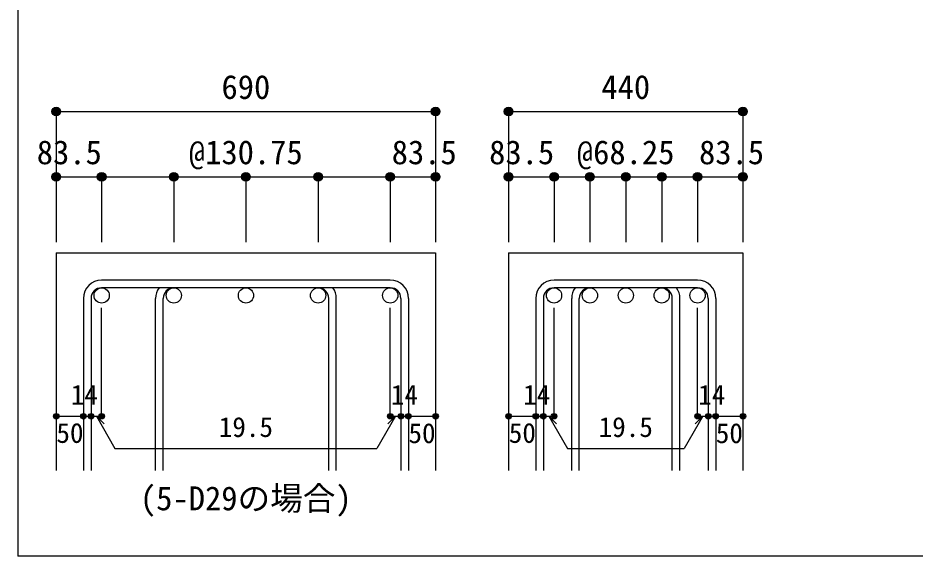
# Model space of a CAD drawing. Units: millimetres at full size, sheet at 1:20. Extents: x -3982 to 3969, y -2797 to 2801.
# Drawn here: x -3982 to -2332, y -2797 to -1808 of the extents above; entities that cross this region are included whole.
import ezdxf
from ezdxf.enums import TextEntityAlignment as Align

# ---------------------------------------------------------------- set-up
doc = ezdxf.new("R2010")
doc.units = ezdxf.units.MM
doc.header["$LTSCALE"] = 20
doc.header["$PDMODE"] = 32
doc.header["$PDSIZE"] = 10
for name, color, linetype in [('6-1_躯体線', 2, 'Continuous'), ('6-5_梁主筋', 7, 'Continuous'), ('6-6_S.T.P.', 7, 'Continuous'), ('6-7_文字', 7, 'Continuous'), ('6-D_寸法', 4, 'Continuous'), ('F-0_枠', 6, 'Continuous')]:
    doc.layers.add(name, color=color, linetype=linetype)
doc.styles.add('ＭＳ ゴシック', font='')
doc.styles.get('ＭＳ ゴシック').set_extended_font_data('MS Gothic')

msp = doc.modelspace()

# ---------------------------------------------------------------- linework, layer by layer
at = {"layer": '6-1_躯体線'}
for p, q in [((-3911.43, -2239.67), (-3911.43, -2639.67)), ((-3911.43, -2239.67), (-3213.65, -2239.67)), ((-3213.65, -2239.67), (-3213.65, -2639.67)), ((-3079.37, -2239.67), (-3079.37, -2639.67)), ((-3079.37, -2239.67), (-2648.37, -2239.67)), ((-2648.37, -2239.67), (-2648.37, -2639.67))]:
    msp.add_line(p, q, dxfattribs=at)
at = {"layer": '6-5_梁主筋', "color": 3}
for centre in [(-3827.93, -2317.67), (-3695.23, -2317.67), (-3562.54, -2317.67), (-3429.84, -2317.67), (-3297.15, -2317.67), (-2995.87, -2317.67), (-2929.87, -2317.67), (-2863.87, -2317.67), (-2797.87, -2317.67), (-2731.87, -2317.67)]:
    msp.add_circle(centre, 14, dxfattribs=at)
at = {"layer": '6-6_S.T.P.'}
for p, q in [((-3297.15, -2289.67), (-3827.93, -2289.67)), ((-2731.87, -2289.67), (-2995.87, -2289.67)), ((-3297.15, -2303.67), (-3827.93, -2303.67)), ((-2731.87, -2303.67), (-2995.87, -2303.67)), ((-3861.43, -2323.17), (-3861.43, -2639.67)), ((-3847.43, -2323.17), (-3847.43, -2639.67)), ((-3728.73, -2639.67), (-3728.73, -2323.17)), ((-3714.73, -2639.67), (-3714.73, -2323.17)), ((-3410.34, -2639.67), (-3410.34, -2323.17)), ((-3396.34, -2639.67), (-3396.34, -2323.17)), ((-3277.65, -2323.17), (-3277.65, -2639.67)), ((-3263.65, -2323.17), (-3263.65, -2639.67)), ((-3029.37, -2323.17), (-3029.37, -2639.67)), ((-3015.37, -2323.17), (-3015.37, -2639.67)), ((-2963.37, -2639.67), (-2963.37, -2323.17)), ((-2949.37, -2639.67), (-2949.37, -2323.17)), ((-2778.37, -2639.67), (-2778.37, -2323.17)), ((-2764.37, -2639.67), (-2764.37, -2323.17)), ((-2712.37, -2323.17), (-2712.37, -2639.67)), ((-2698.37, -2323.17), (-2698.37, -2639.67))]:
    msp.add_line(p, q, dxfattribs=at)
for centre, radius, start, end in [((-3827.93, -2323.17), 33.5, 90, 180), ((-3297.15, -2323.17), 33.5, 0, 90), ((-2995.87, -2323.17), 33.5, 90, 180), ((-2731.87, -2323.17), 33.5, 0, 90), ((-3827.93, -2323.17), 19.5, 90, 180), ((-3695.23, -2323.17), 33.5, 144.40235, 180), ((-3695.23, -2323.17), 19.5, 90, 180), ((-3429.84, -2323.17), 19.5, 0, 90), ((-3429.84, -2323.17), 33.5, 0, 35.59765), ((-3297.15, -2323.17), 19.5, 0, 90), ((-2995.87, -2323.17), 19.5, 90, 180), ((-2929.87, -2323.17), 33.5, 144.40235, 180), ((-2929.87, -2323.17), 19.5, 90, 180), ((-2797.87, -2323.17), 19.5, 0, 90), ((-2797.87, -2323.17), 33.5, 0, 35.59765), ((-2731.87, -2323.17), 19.5, 0, 90)]:
    msp.add_arc(centre, radius, start, end, dxfattribs=at)
at = {"layer": '6-D_寸法'}
for p, q in [((-3911.43, -1979.67), (-3911.43, -2099.67)), ((-3911.43, -1979.67), (-3213.65, -1979.67)), ((-3213.65, -1979.67), (-3213.65, -2099.67)), ((-3079.37, -1979.67), (-3079.37, -2099.67)), ((-3079.37, -1979.67), (-2648.37, -1979.67)), ((-2648.37, -1979.67), (-2648.37, -2099.67)), ((-3911.43, -2099.67), (-3827.93, -2099.67)), ((-3911.43, -2099.67), (-3911.43, -2219.67)), ((-3827.93, -2099.67), (-3827.93, -2219.67)), ((-3827.93, -2099.67), (-3562.54, -2099.67)), ((-3695.23, -2099.67), (-3695.23, -2219.67)), ((-3562.54, -2099.67), (-3562.54, -2219.67)), ((-3562.54, -2099.67), (-3297.15, -2099.67)), ((-3429.84, -2099.67), (-3429.84, -2219.67)), ((-3297.15, -2099.67), (-3297.15, -2219.67)), ((-3297.15, -2099.67), (-3213.65, -2099.67)), ((-3213.65, -2099.67), (-3213.65, -2219.67)), ((-3079.37, -2099.67), (-2995.87, -2099.67)), ((-3079.37, -2099.67), (-3079.37, -2219.67)), ((-2995.87, -2099.67), (-2995.87, -2219.67)), ((-2995.87, -2099.67), (-2863.87, -2099.67)), ((-2929.87, -2099.67), (-2929.87, -2219.67)), ((-2863.87, -2099.67), (-2731.87, -2099.67)), ((-2863.87, -2099.67), (-2863.87, -2219.67)), ((-2797.87, -2099.67), (-2797.87, -2219.67)), ((-2731.87, -2099.67), (-2731.87, -2219.67)), ((-2731.87, -2099.67), (-2648.37, -2099.67)), ((-2648.37, -2099.67), (-2648.37, -2219.67)), ((-3827.93, -2539.67), (-3827.93, -2340.34)), ((-3297.15, -2539.67), (-3297.15, -2340.34)), ((-2995.87, -2539.67), (-2995.87, -2340.34)), ((-2731.87, -2539.67), (-2731.87, -2340.34)), ((-3911.43, -2539.67), (-3861.43, -2539.67)), ((-3861.43, -2539.67), (-3827.93, -2539.67)), ((-3837.68, -2539.67), (-3823.53, -2553.81)), ((-3837.68, -2539.67), (-3803.45, -2598.95)), ((-3287.4, -2539.67), (-3321.62, -2598.95)), ((-3287.4, -2539.67), (-3301.54, -2553.81)), ((-3297.15, -2539.67), (-3213.65, -2539.67)), ((-3277.65, -2539.67), (-3263.65, -2539.67)), ((-3079.37, -2539.67), (-3029.37, -2539.67)), ((-3029.37, -2539.67), (-2995.87, -2539.67)), ((-3005.62, -2539.67), (-2991.48, -2553.81)), ((-3005.62, -2539.67), (-2971.39, -2598.95)), ((-2722.12, -2539.67), (-2756.34, -2598.95)), ((-2722.12, -2539.67), (-2736.26, -2553.81)), ((-2731.87, -2539.67), (-2648.37, -2539.67)), ((-2712.37, -2539.67), (-2698.37, -2539.67)), ((-3803.45, -2598.95), (-3321.62, -2598.95)), ((-2971.39, -2598.95), (-2756.34, -2598.95))]:
    msp.add_line(p, q, dxfattribs=at)
for points in [[(-3213.65, -1979.67), (-3213.65, -2099.67), (-3213.65, -2219.67)], [(-2648.37, -1979.67), (-2648.37, -2099.67), (-2648.37, -2219.67)]]:
    msp.add_lwpolyline(points, dxfattribs=at)
for centre, radius in [((-3911.43, -1979.67), 8), ((-3911.43, -1979.67), 7.2), ((-3911.43, -1979.67), 6.4), ((-3911.43, -1979.67), 5.6), ((-3911.43, -1979.67), 4.8), ((-3911.43, -1979.67), 4), ((-3911.43, -1979.67), 3.2), ((-3911.43, -1979.67), 2.4), ((-3911.43, -1979.67), 1.6), ((-3911.43, -1979.67), 0.8), ((-3213.65, -1979.67), 8), ((-3213.65, -1979.67), 7.2), ((-3213.65, -1979.67), 6.4), ((-3213.65, -1979.67), 5.6), ((-3213.65, -1979.67), 4.8), ((-3213.65, -1979.67), 4), ((-3213.65, -1979.67), 3.2), ((-3213.65, -1979.67), 2.4), ((-3213.65, -1979.67), 1.6), ((-3213.65, -1979.67), 0.8), ((-3079.37, -1979.67), 8), ((-3079.37, -1979.67), 7.2), ((-3079.37, -1979.67), 6.4), ((-3079.37, -1979.67), 5.6), ((-3079.37, -1979.67), 4.8), ((-3079.37, -1979.67), 4), ((-3079.37, -1979.67), 3.2), ((-3079.37, -1979.67), 2.4), ((-3079.37, -1979.67), 1.6), ((-3079.37, -1979.67), 0.8), ((-2648.37, -1979.67), 8), ((-2648.37, -1979.67), 7.2), ((-2648.37, -1979.67), 6.4), ((-2648.37, -1979.67), 5.6), ((-2648.37, -1979.67), 4.8), ((-2648.37, -1979.67), 4), ((-2648.37, -1979.67), 3.2), ((-2648.37, -1979.67), 2.4), ((-2648.37, -1979.67), 1.6), ((-2648.37, -1979.67), 0.8), ((-3911.43, -2099.67), 8), ((-3911.43, -2099.67), 7.2), ((-3911.43, -2099.67), 6.4), ((-3911.43, -2099.67), 5.6), ((-3911.43, -2099.67), 4.8), ((-3827.93, -2099.67), 8), ((-3827.93, -2099.67), 7.2), ((-3827.93, -2099.67), 6.4), ((-3827.93, -2099.67), 5.6), ((-3827.93, -2099.67), 4.8), ((-3695.23, -2099.67), 8), ((-3695.23, -2099.67), 7.2), ((-3695.23, -2099.67), 6.4), ((-3695.23, -2099.67), 5.6), ((-3695.23, -2099.67), 4.8), ((-3562.54, -2099.67), 8), ((-3562.54, -2099.67), 7.2), ((-3562.54, -2099.67), 6.4), ((-3562.54, -2099.67), 5.6), ((-3562.54, -2099.67), 4.8), ((-3429.84, -2099.67), 8), ((-3429.84, -2099.67), 7.2), ((-3429.84, -2099.67), 6.4), ((-3429.84, -2099.67), 5.6), ((-3429.84, -2099.67), 4.8), ((-3297.15, -2099.67), 8), ((-3297.15, -2099.67), 7.2), ((-3297.15, -2099.67), 6.4), ((-3297.15, -2099.67), 5.6), ((-3297.15, -2099.67), 4.8), ((-3213.65, -2099.67), 8), ((-3213.65, -2099.67), 7.2), ((-3213.65, -2099.67), 6.4), ((-3213.65, -2099.67), 5.6), ((-3213.65, -2099.67), 4.8), ((-3079.37, -2099.67), 8), ((-3079.37, -2099.67), 7.2), ((-3079.37, -2099.67), 6.4), ((-3079.37, -2099.67), 5.6), ((-3079.37, -2099.67), 4.8), ((-2995.87, -2099.67), 8), ((-2995.87, -2099.67), 7.2), ((-2995.87, -2099.67), 6.4), ((-2995.87, -2099.67), 5.6), ((-2995.87, -2099.67), 4.8), ((-2929.87, -2099.67), 8), ((-2929.87, -2099.67), 7.2), ((-2929.87, -2099.67), 6.4), ((-2929.87, -2099.67), 5.6), ((-2929.87, -2099.67), 4.8), ((-2863.87, -2099.67), 8), ((-2863.87, -2099.67), 7.2), ((-2863.87, -2099.67), 6.4), ((-2863.87, -2099.67), 5.6), ((-2863.87, -2099.67), 4.8), ((-2797.87, -2099.67), 8), ((-2797.87, -2099.67), 7.2), ((-2797.87, -2099.67), 6.4), ((-2797.87, -2099.67), 5.6), ((-2797.87, -2099.67), 4.8), ((-2731.87, -2099.67), 8), ((-2731.87, -2099.67), 7.2), ((-2731.87, -2099.67), 6.4), ((-2731.87, -2099.67), 5.6), ((-2731.87, -2099.67), 4.8), ((-2648.37, -2099.67), 8), ((-2648.37, -2099.67), 7.2), ((-2648.37, -2099.67), 6.4), ((-2648.37, -2099.67), 5.6), ((-2648.37, -2099.67), 4.8), ((-3911.43, -2099.67), 4), ((-3911.43, -2099.67), 3.2), ((-3911.43, -2099.67), 2.4), ((-3911.43, -2099.67), 1.6), ((-3911.43, -2099.67), 0.8), ((-3827.93, -2099.67), 4), ((-3827.93, -2099.67), 3.2), ((-3827.93, -2099.67), 2.4), ((-3827.93, -2099.67), 1.6), ((-3827.93, -2099.67), 0.8), ((-3695.23, -2099.67), 4), ((-3695.23, -2099.67), 3.2), ((-3695.23, -2099.67), 2.4), ((-3695.23, -2099.67), 1.6), ((-3695.23, -2099.67), 0.8), ((-3562.54, -2099.67), 4), ((-3562.54, -2099.67), 3.2), ((-3562.54, -2099.67), 2.4), ((-3562.54, -2099.67), 1.6), ((-3562.54, -2099.67), 0.8), ((-3429.84, -2099.67), 4), ((-3429.84, -2099.67), 3.2), ((-3429.84, -2099.67), 2.4), ((-3429.84, -2099.67), 1.6), ((-3429.84, -2099.67), 0.8), ((-3297.15, -2099.67), 4), ((-3297.15, -2099.67), 3.2), ((-3297.15, -2099.67), 2.4), ((-3297.15, -2099.67), 1.6), ((-3297.15, -2099.67), 0.8), ((-3213.65, -2099.67), 4), ((-3213.65, -2099.67), 3.2), ((-3213.65, -2099.67), 2.4), ((-3213.65, -2099.67), 1.6), ((-3213.65, -2099.67), 0.8), ((-3079.37, -2099.67), 4), ((-3079.37, -2099.67), 3.2), ((-3079.37, -2099.67), 2.4), ((-3079.37, -2099.67), 1.6), ((-3079.37, -2099.67), 0.8), ((-2995.87, -2099.67), 4), ((-2995.87, -2099.67), 3.2), ((-2995.87, -2099.67), 2.4), ((-2995.87, -2099.67), 1.6), ((-2995.87, -2099.67), 0.8), ((-2929.87, -2099.67), 4), ((-2929.87, -2099.67), 3.2), ((-2929.87, -2099.67), 2.4), ((-2929.87, -2099.67), 1.6), ((-2929.87, -2099.67), 0.8), ((-2863.87, -2099.67), 4), ((-2863.87, -2099.67), 3.2), ((-2863.87, -2099.67), 2.4), ((-2863.87, -2099.67), 1.6), ((-2863.87, -2099.67), 0.8), ((-2797.87, -2099.67), 4), ((-2797.87, -2099.67), 3.2), ((-2797.87, -2099.67), 2.4), ((-2797.87, -2099.67), 1.6), ((-2797.87, -2099.67), 0.8), ((-2731.87, -2099.67), 4), ((-2731.87, -2099.67), 3.2), ((-2731.87, -2099.67), 2.4), ((-2731.87, -2099.67), 1.6), ((-2731.87, -2099.67), 0.8), ((-2648.37, -2099.67), 4), ((-2648.37, -2099.67), 3.2), ((-2648.37, -2099.67), 2.4), ((-2648.37, -2099.67), 1.6), ((-2648.37, -2099.67), 0.8), ((-3911.43, -2539.67), 4), ((-3911.43, -2539.67), 3.6), ((-3911.43, -2539.67), 3.2), ((-3911.43, -2539.67), 2.8), ((-3911.43, -2539.67), 2.4), ((-3911.43, -2539.67), 2), ((-3911.43, -2539.67), 1.6), ((-3911.43, -2539.67), 1.2), ((-3911.43, -2539.67), 0.8), ((-3911.43, -2539.67), 0.4), ((-3861.43, -2539.67), 4), ((-3861.43, -2539.67), 3.6), ((-3861.43, -2539.67), 3.2), ((-3861.43, -2539.67), 2.8), ((-3861.43, -2539.67), 2.4), ((-3861.43, -2539.67), 2), ((-3861.43, -2539.67), 1.6), ((-3861.43, -2539.67), 1.2), ((-3861.43, -2539.67), 0.8), ((-3861.43, -2539.67), 0.4), ((-3847.43, -2539.67), 4), ((-3847.43, -2539.67), 3.6), ((-3847.43, -2539.67), 3.2), ((-3847.43, -2539.67), 2.8), ((-3847.43, -2539.67), 2.4), ((-3847.43, -2539.67), 2), ((-3847.43, -2539.67), 1.6), ((-3847.43, -2539.67), 1.2), ((-3847.43, -2539.67), 0.8), ((-3847.43, -2539.67), 0.4), ((-3827.93, -2539.67), 4), ((-3827.93, -2539.67), 3.6), ((-3827.93, -2539.67), 3.2), ((-3827.93, -2539.67), 2.8), ((-3827.93, -2539.67), 2.4), ((-3827.93, -2539.67), 2), ((-3827.93, -2539.67), 1.6), ((-3827.93, -2539.67), 1.2), ((-3827.93, -2539.67), 0.8), ((-3827.93, -2539.67), 0.4), ((-3297.15, -2539.67), 4), ((-3297.15, -2539.67), 3.6), ((-3297.15, -2539.67), 3.2), ((-3297.15, -2539.67), 2.8), ((-3297.15, -2539.67), 2.4), ((-3297.15, -2539.67), 2), ((-3297.15, -2539.67), 1.6), ((-3297.15, -2539.67), 1.2), ((-3297.15, -2539.67), 0.8), ((-3297.15, -2539.67), 0.4), ((-3277.65, -2539.67), 4), ((-3277.65, -2539.67), 3.6), ((-3277.65, -2539.67), 3.2), ((-3277.65, -2539.67), 2.8), ((-3277.65, -2539.67), 2.4), ((-3277.65, -2539.67), 2), ((-3277.65, -2539.67), 1.6), ((-3277.65, -2539.67), 1.2), ((-3277.65, -2539.67), 0.8), ((-3277.65, -2539.67), 0.4), ((-3263.65, -2539.67), 4), ((-3263.65, -2539.67), 3.6), ((-3263.65, -2539.67), 3.2), ((-3263.65, -2539.67), 2.8), ((-3263.65, -2539.67), 2.4), ((-3263.65, -2539.67), 2), ((-3263.65, -2539.67), 1.6), ((-3263.65, -2539.67), 1.2), ((-3263.65, -2539.67), 0.8), ((-3263.65, -2539.67), 0.4), ((-3213.65, -2539.67), 4), ((-3213.65, -2539.67), 3.6), ((-3213.65, -2539.67), 3.2), ((-3213.65, -2539.67), 2.8), ((-3213.65, -2539.67), 2.4), ((-3213.65, -2539.67), 2), ((-3213.65, -2539.67), 1.6), ((-3213.65, -2539.67), 1.2), ((-3213.65, -2539.67), 0.8), ((-3213.65, -2539.67), 0.4), ((-3079.37, -2539.67), 4), ((-3079.37, -2539.67), 3.6), ((-3079.37, -2539.67), 3.2), ((-3079.37, -2539.67), 2.8), ((-3079.37, -2539.67), 2.4), ((-3079.37, -2539.67), 2), ((-3079.37, -2539.67), 1.6), ((-3079.37, -2539.67), 1.2), ((-3079.37, -2539.67), 0.8), ((-3079.37, -2539.67), 0.4), ((-3029.37, -2539.67), 4), ((-3029.37, -2539.67), 3.6), ((-3029.37, -2539.67), 3.2), ((-3029.37, -2539.67), 2.8), ((-3029.37, -2539.67), 2.4), ((-3029.37, -2539.67), 2), ((-3029.37, -2539.67), 1.6), ((-3029.37, -2539.67), 1.2), ((-3029.37, -2539.67), 0.8), ((-3029.37, -2539.67), 0.4), ((-3015.37, -2539.67), 4), ((-3015.37, -2539.67), 3.6), ((-3015.37, -2539.67), 3.2), ((-3015.37, -2539.67), 2.8), ((-3015.37, -2539.67), 2.4), ((-3015.37, -2539.67), 2), ((-3015.37, -2539.67), 1.6), ((-3015.37, -2539.67), 1.2), ((-3015.37, -2539.67), 0.8), ((-3015.37, -2539.67), 0.4), ((-2995.87, -2539.67), 4), ((-2995.87, -2539.67), 3.6), ((-2995.87, -2539.67), 3.2), ((-2995.87, -2539.67), 2.8), ((-2995.87, -2539.67), 2.4), ((-2995.87, -2539.67), 2), ((-2995.87, -2539.67), 1.6), ((-2995.87, -2539.67), 1.2), ((-2995.87, -2539.67), 0.8), ((-2995.87, -2539.67), 0.4), ((-2731.87, -2539.67), 4), ((-2731.87, -2539.67), 3.6), ((-2731.87, -2539.67), 3.2), ((-2731.87, -2539.67), 2.8), ((-2731.87, -2539.67), 2.4), ((-2731.87, -2539.67), 2), ((-2731.87, -2539.67), 1.6), ((-2731.87, -2539.67), 1.2), ((-2731.87, -2539.67), 0.8), ((-2731.87, -2539.67), 0.4), ((-2712.37, -2539.67), 4), ((-2712.37, -2539.67), 3.6), ((-2712.37, -2539.67), 3.2), ((-2712.37, -2539.67), 2.8), ((-2712.37, -2539.67), 2.4), ((-2712.37, -2539.67), 2), ((-2712.37, -2539.67), 1.6), ((-2712.37, -2539.67), 1.2), ((-2712.37, -2539.67), 0.8), ((-2712.37, -2539.67), 0.4), ((-2698.37, -2539.67), 4), ((-2698.37, -2539.67), 3.6), ((-2698.37, -2539.67), 3.2), ((-2698.37, -2539.67), 2.8), ((-2698.37, -2539.67), 2.4), ((-2698.37, -2539.67), 2), ((-2698.37, -2539.67), 1.6), ((-2698.37, -2539.67), 1.2), ((-2698.37, -2539.67), 0.8), ((-2698.37, -2539.67), 0.4), ((-2648.37, -2539.67), 4), ((-2648.37, -2539.67), 3.6), ((-2648.37, -2539.67), 3.2), ((-2648.37, -2539.67), 2.8), ((-2648.37, -2539.67), 2.4), ((-2648.37, -2539.67), 2), ((-2648.37, -2539.67), 1.6), ((-2648.37, -2539.67), 1.2), ((-2648.37, -2539.67), 0.8), ((-2648.37, -2539.67), 0.4)]:
    msp.add_circle(centre, radius, dxfattribs=at)
at = {"layer": '6-D_寸法', "color": 7}
for p in [(-3911.43, -1979.67), (-3213.65, -1979.67), (-3079.37, -1979.67), (-2648.37, -1979.67), (-3911.43, -2099.67), (-3827.93, -2099.67), (-3695.23, -2099.67), (-3562.54, -2099.67), (-3429.84, -2099.67), (-3297.15, -2099.67), (-3213.65, -2099.67), (-3079.37, -2099.67), (-2995.87, -2099.67), (-2929.87, -2099.67), (-2863.87, -2099.67), (-2797.87, -2099.67), (-2731.87, -2099.67), (-2648.37, -2099.67), (-3911.43, -2539.67), (-3861.43, -2539.67), (-3847.43, -2539.67), (-3827.93, -2539.67), (-3297.15, -2539.67), (-3277.65, -2539.67), (-3263.65, -2539.67), (-3213.65, -2539.67), (-3079.37, -2539.67), (-3029.37, -2539.67), (-3015.37, -2539.67), (-2995.87, -2539.67), (-2731.87, -2539.67), (-2712.37, -2539.67), (-2698.37, -2539.67), (-2648.37, -2539.67)]:
    msp.add_point(p, dxfattribs=at)
at = {"layer": 'F-0_枠'}
for p in [(-3981.92, 2800.77), (3969.4, -2796.83)]:
    msp.add_line(p, (-3981.92, -2796.83), dxfattribs=at)

# ---------------------------------------------------------------- texts
at = {"layer": '6-7_文字', "style": 'ＭＳ ゴシック'}
msp.add_text('(5-D29の場合)', height=43.99, dxfattribs=at).set_placement((-3757.56, -2725.92), align=Align.BOTTOM_LEFT)
at = {"layer": '6-D_寸法', "style": 'ＭＳ ゴシック'}
for s, height, p in [('690', 43.99, (-3607.54, -1969.67)), ('440', 43.99, (-2908.87, -1969.67)), ('83.5', 43.99, (-3947.32, -2089.71)), ('@130.75', 43.99, (-3667.54, -2089.67)), ('83.5', 43.99, (-3294.46, -2089.71)), ('83.5', 43.99, (-3115.26, -2089.71)), ('@68.25', 43.99, (-2953.87, -2089.67)), ('83.5', 43.99, (-2729.18, -2089.71)), ('14', 36.66, (-3884.74, -2529.6)), ('14', 36.66, (-3296.04, -2529.67)), ('14', 36.66, (-3052.68, -2529.6)), ('14', 36.66, (-2730.76, -2529.67)), ('50', 36.66, (-3911.17, -2599.77)), ('19.5', 36.66, (-3612.54, -2588.95)), ('50', 36.66, (-3263.65, -2600.22)), ('50', 36.66, (-3079.11, -2599.77)), ('19.5', 36.66, (-2913.87, -2588.95)), ('50', 36.66, (-2698.37, -2600.22))]:
    msp.add_text(s, height=height, dxfattribs=at).set_placement(p, align=Align.BOTTOM_LEFT)

doc.saveas('drawing.dxf')
